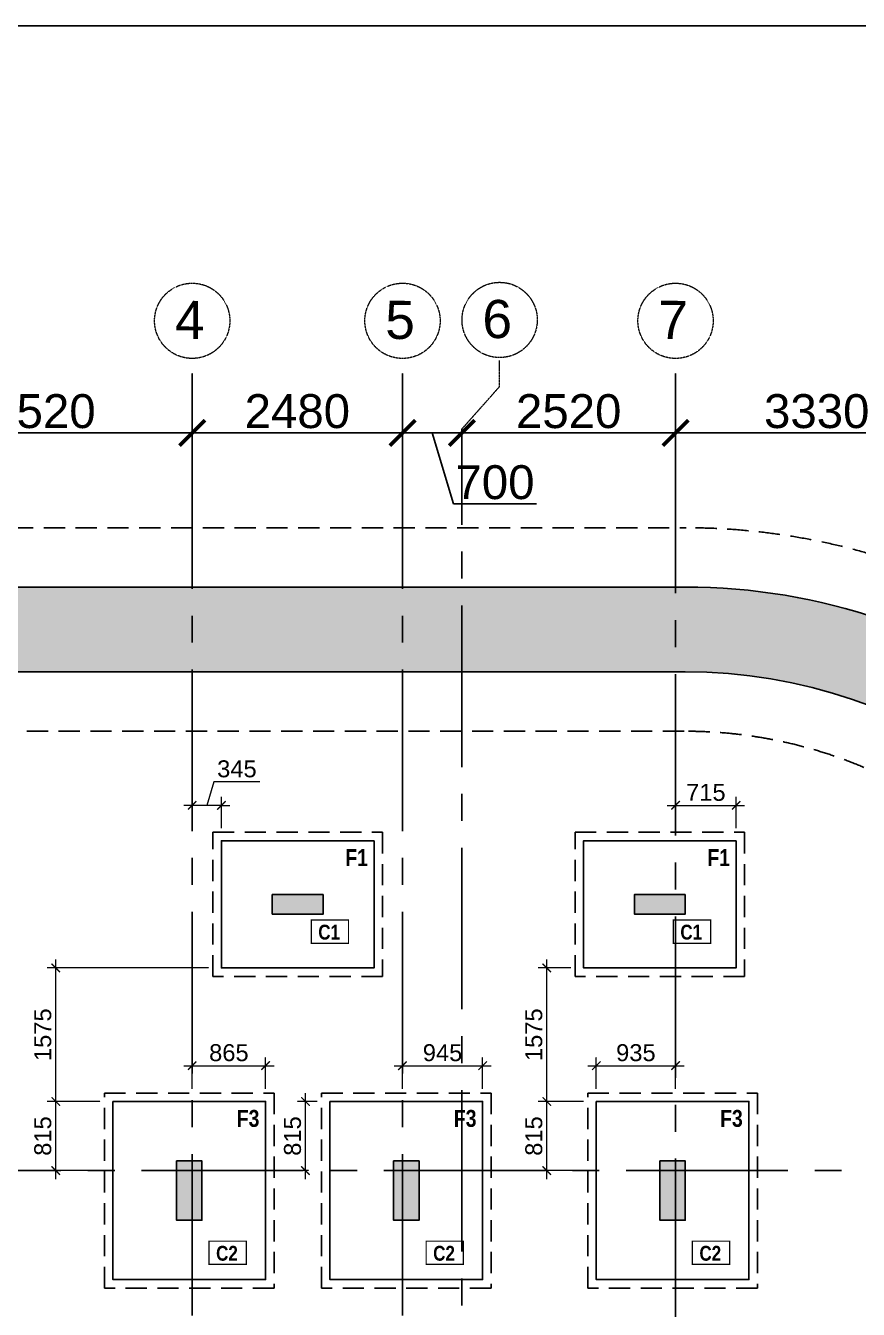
# Model space of a CAD drawing. Header units: millimetres. Extents: x 149548 to 2112824, y -1657616 to -1354760.
# Drawn here: x 1683360 to 1693180, y -1592650 to -1577511 of the extents above; entities that cross this region are included whole.
import ezdxf
from ezdxf.enums import TextEntityAlignment as Align

# ---------------------------------------------------------------- set-up
doc = ezdxf.new("R2010")
doc.units = ezdxf.units.MM
doc.header["$MEASUREMENT"] = 0
doc.header["$PDMODE"] = 98
for name, pattern in [('ACAD_ISO02W100', [15, 12, -3]), ('CENTER2', [28.575000000000003, 19.05, -3.175, 3.175, -3.175]), ('HIDDEN', [0.375, 0.25, -0.125])]:
    doc.linetypes.add(name, pattern=pattern)
for name, color, linetype, lineweight in [('CENTER_LINE', 8, 'CENTER2', 25), ('GRID', 252, 'ACAD_ISO02W100', 9), ('s-dm', 171, 'Continuous', 15), ('TXT', 255, 'Continuous', 5)]:
    doc.layers.add(name, color=color, linetype=linetype, lineweight=lineweight)
for name, color, linetype in [('Dimension', 7, 'Continuous'), ('F1', 10, 'Continuous'), ('F3', 50, 'Continuous'), ('Footing_#_ST', 1, 'Continuous'), ('Gabion Wall', 7, 'Continuous'), ('Pcc_ST', 6, 'Continuous'), ('STR.COLUMN', 1, 'Continuous')]:
    doc.layers.add(name, color=color, linetype=linetype)
doc.styles.add('1-100', font='arial.ttf', dxfattribs={"height": 400})
doc.styles.add('G2-TEXT', font='ARIALNB.TTF', dxfattribs={"height": 2.5})
doc.styles.add('G3-TEXT', font='ARIALNB.TTF', dxfattribs={"height": 3})
doc.styles.get("Standard").update_dxf_attribs({"font": 'arial.ttf'})
doc.dimstyles.new('Dim 1_100', dxfattribs={"dimscale": 100, "dimtxt": 2, "dimasz": 1, "dimexe": 1, "dimexo": 1.5, "dimgap": 0.5, "dimtad": 1, "dimdec": 0, "dimrnd": 5, "dimzin": 0, "dimdsep": 46, "dimtxsty": 'Standard', "dimblk": 'ARCHTICK', "dimcen": 0, "dimdle": 1, "dimclrd": 256, "dimclre": 256, "dimclrt": 256, "dimadec": 0, "dimazin": 0, "dimtfac": 0.8, "dimtdec": 0, "dimtmove": 1, "dimatfit": 0, "dimfxl": 1.5, "dimtolj": 1, "dimtzin": 0, "dimlwd": -1, "dimlwe": -1, "dimarcsym": 1})
doc.dimstyles.new('Dim 1_200', dxfattribs={"dimscale": 100, "dimtxt": 4, "dimasz": 3, "dimexe": 1.5, "dimexo": 1.5, "dimgap": 0.5, "dimtad": 1, "dimdec": 0, "dimzin": 0, "dimdsep": 46, "dimtxsty": 'Standard', "dimblk": 'ARCHTICK', "dimcen": 0, "dimclrd": 256, "dimclre": 256, "dimclrt": 256, "dimadec": 0, "dimazin": 0, "dimtfac": 0.8, "dimtdec": 0, "dimtmove": 1, "dimatfit": 0, "dimfxl": 1.5, "dimtolj": 1, "dimtzin": 0, "dimlwd": -1, "dimlwe": -1, "dimarcsym": 1})

# ---------------------------------------------------------------- blocks, each defined once
blk = doc.blocks.new('FIRST FLOOR COLUMNS')
at = {"layer": 'CENTER_LINE', "ltscale": 100}
for p, q in [((8895, -42203.11614531162), (8895, 17663.35269865301)), ((11375, -42203.11614527553), (11375, 17663.35269868909)), ((14595.00000024913, -42256.64015407232), (14594.99999999907, 17638.35269774776)), ((12074.99999999907, -41447.71538959257), (12074.99999999907, 16830.41905810614)), ((90213.58022713289, 8084.999999998137), (-4699.232308062725, 8084.999999998137))]:
    blk.add_line(p, q, dxfattribs=at)
at = {"layer": 'GRID', "ltscale": 0.3}
for p, q in [((12520.62392756529, 17332.68263865006), (12520.62392756529, 17638.35269865301)), ((12074.99999999907, 16830.41905810591), (12520.62392756529, 17332.68263865006))]:
    blk.add_line(p, q, dxfattribs=at)
for centre in [(8895, 18107.0375771909), (11375, 18107.03757722699), (12520.62392756529, 18117.30257957056), (14594.99999999907, 18107.03757628566)]:
    blk.add_circle(centre, 443.684878537897, dxfattribs=at)
at = {"layer": 'GRID', "ltscale": 0.3, "style": '1-100', "oblique": 1.337667510154945e-08}
for s, p in [('4', (8691.50015961565, 17892.93519519875)), ('5', (11171.50015961565, 17892.93519523484)), ('6', (12317.12408718094, 17903.20019757841)), ('7', (14391.50015961472, 17892.9351942935))]:
    blk.add_text(s, height=449.9999999999998, rotation=359.9446847972842, dxfattribs=at).set_placement(p)
blk = doc.blocks.new('Through Column')
at = {"layer": 'STR.COLUMN', "transparency": 33554687}
h = blk.add_hatch(color=256, dxfattribs=at)
h.dxf.hatch_style = 1
h.paths.add_polyline_path([(1931412.541582066, -1488669.278590736), (1931412.541582066, -1489369.278590736), (1931712.541582066, -1489369.278590736), (1931712.541582066, -1488669.278590736)])
h = blk.add_hatch(color=256, dxfattribs=at)
h.dxf.hatch_style = 1
h.paths.add_polyline_path([(1933972.541582066, -1488669.278590736), (1933972.541582066, -1489369.278590736), (1934272.541582066, -1489369.278590736), (1934272.541582066, -1488669.278590736)])
h = blk.add_hatch(color=256, dxfattribs=at)
h.dxf.hatch_style = 1
h.paths.add_polyline_path([(1937112.541582066, -1488669.278590736), (1937112.541582066, -1489369.278590736), (1937412.541582066, -1489369.278590736), (1937412.541582066, -1488669.278590736)])
at = {"layer": 'STR.COLUMN', "color": 5}
for points in [[(1931412.541582066, -1488669.278590736), (1931712.541582066, -1488669.278590736), (1931712.541582066, -1489369.278590736), (1931412.541582066, -1489369.278590736), (1931412.541582066, -1488669.278590736)], [(1933972.541582066, -1488669.278590736), (1934272.541582066, -1488669.278590736), (1934272.541582066, -1489369.278590736), (1933972.541582066, -1489369.278590736), (1933972.541582066, -1488669.278590736)], [(1937112.541582066, -1488669.278590736), (1937412.541582066, -1488669.278590736), (1937412.541582066, -1489369.278590736), (1937112.541582066, -1489369.278590736), (1937112.541582066, -1488669.278590736)]]:
    blk.add_lwpolyline(points, dxfattribs=at)
blk = doc.blocks.new('Upto 1st Floor lvl')
at = {"layer": 'STR.COLUMN'}
h = blk.add_hatch(color=3, dxfattribs=at)
h.dxf.hatch_style = 1
h.paths.add_polyline_path([(1933142.541582066, -1485529.275073237), (1933142.541582066, -1485759.275073219), (1932542.541582066, -1485759.275073219), (1932542.541582066, -1485529.275073237)])
h = blk.add_hatch(color=3, dxfattribs=at)
h.dxf.hatch_style = 1
h.paths.add_polyline_path([(1937412.541582066, -1485529.275073219), (1937412.541582066, -1485759.275073201), (1936812.541582066, -1485759.275073201), (1936812.541582066, -1485529.275073219)])
at = {"layer": 'STR.COLUMN', "color": 5}
for points in [[(1933142.541582066, -1485529.275073237), (1933142.541582066, -1485759.275073219), (1932542.541582066, -1485759.275073219), (1932542.541582066, -1485529.275073237), (1933142.541582066, -1485529.275073237)], [(1937412.541582066, -1485529.275073219), (1937412.541582066, -1485759.275073201), (1936812.541582066, -1485759.275073201), (1936812.541582066, -1485529.275073219), (1937412.541582066, -1485529.275073219)]]:
    blk.add_lwpolyline(points, close=True, dxfattribs=at)
blk = doc.blocks.new('_ArchTick')
at = {"color": 0, "linetype": 'ByBlock', "const_width": 0.15}
blk.add_lwpolyline([(-0.5, -0.5), (0.5, 0.5)], dxfattribs=at)
blk = doc.blocks.new('*D1245')
at = {"layer": 'Defpoints', "color": 0}
for p in [(1685324.048146085, -1586705.839090763), (1685324.048146085, -1587123.535946392), (1685669.048146085, -1587123.535946392)]:
    blk.add_point(p, dxfattribs=at)
at = {"layer": 's-dm'}
for p, q in [((1685579.70305129, -1586428.656280395), (1685496.548146085, -1586705.839090763)), ((1686122.949981713, -1586428.656280395), (1685579.70305129, -1586428.656280395)), ((1685324.048146085, -1586705.839090763), (1685224.048146085, -1586705.839090763)), ((1685669.048146085, -1586705.839090763), (1685324.048146085, -1586705.839090763)), ((1685669.048146085, -1586705.839090763), (1685769.048146085, -1586705.839090763))]:
    blk.add_line(p, q, dxfattribs=at)
at = {"layer": 's-dm', "linetype": 'HIDDEN'}
for p, q in [((1685324.048146085, -1586973.535946392), (1685324.048146085, -1586605.839090763)), ((1685669.048146085, -1586973.535946392), (1685669.048146085, -1586605.839090763))]:
    blk.add_line(p, q, dxfattribs=at)
at = {"layer": 's-dm', "xscale": 100, "yscale": 100, "zscale": 100}
blk.add_blockref('_ArchTick', (1685324.048146085, -1586705.839090763), dxfattribs=at)
at = {"layer": 's-dm', "xscale": 100, "yscale": 100, "zscale": 100, "rotation": 180}
blk.add_blockref('_ArchTick', (1685669.048146085, -1586705.839090763), dxfattribs=at)
at = {"layer": 's-dm', "insert": (1685851.326516501, -1586276.473470026), "char_height": 200, "attachment_point": 5}
blk.add_mtext('\\A1;345', dxfattribs=at)
blk = doc.blocks.new('*D1247')
at = {"layer": 'Defpoints', "color": 0}
for p in [(1691739.048146084, -1586705.839090763), (1691024.048146108, -1587123.535946374), (1691739.048146084, -1587123.535946374)]:
    blk.add_point(p, dxfattribs=at)
at = {"layer": 's-dm'}
blk.add_line((1690924.048146108, -1586705.839090763), (1691839.048146084, -1586705.839090763), dxfattribs=at)
at = {"layer": 's-dm', "linetype": 'HIDDEN'}
for p, q in [((1691024.048146108, -1586973.535946374), (1691024.048146108, -1586605.839090763)), ((1691739.048146084, -1586973.535946374), (1691739.048146084, -1586605.839090763))]:
    blk.add_line(p, q, dxfattribs=at)
at = {"layer": 's-dm', "xscale": 100, "yscale": 100, "zscale": 100, "rotation": 180}
blk.add_blockref('_ArchTick', (1691024.048146108, -1586705.839090763), dxfattribs=at)
at = {"layer": 's-dm', "xscale": 100, "yscale": 100, "zscale": 100}
blk.add_blockref('_ArchTick', (1691739.048146084, -1586705.839090763), dxfattribs=at)
at = {"layer": 's-dm', "insert": (1691381.548146096, -1586553.724493219), "char_height": 200, "attachment_point": 5}
blk.add_mtext('\\A1;715', dxfattribs=at)
blk = doc.blocks.new('*D1257')
at = {"layer": 'Defpoints', "color": 0}
for p in [(1683714.929772594, -1590198.539463899), (1684389.048146085, -1590198.539463899), (1684289.048146085, -1591013.539463901)]:
    blk.add_point(p, dxfattribs=at)
at = {"layer": 's-dm', "linetype": 'HIDDEN'}
for p, q in [((1684239.048146085, -1590198.539463899), (1683614.929772594, -1590198.539463899)), ((1684139.048146085, -1591013.539463901), (1683614.929772594, -1591013.539463901))]:
    blk.add_line(p, q, dxfattribs=at)
at = {"layer": 's-dm'}
blk.add_line((1683714.929772594, -1591113.539463901), (1683714.929772594, -1590098.539463899), dxfattribs=at)
at = {"layer": 's-dm', "xscale": 100, "yscale": 100, "zscale": 100}
for p, rotation in [((1683714.929772594, -1590198.539463899), 90), ((1683714.929772594, -1591013.539463901), 270)]:
    blk.add_blockref('_ArchTick', p, dxfattribs=dict(at, rotation=rotation))
at = {"layer": 's-dm', "insert": (1683562.815175049, -1590606.0394639), "char_height": 200, "attachment_point": 5, "rotation": 90}
blk.add_mtext('\\A1;815', dxfattribs=at)
blk = doc.blocks.new('*D1258')
at = {"layer": 'Defpoints', "color": 0}
for p in [(1683714.929772594, -1588623.535946392), (1685669.048146085, -1588623.535946392), (1684389.048146085, -1590198.539463899)]:
    blk.add_point(p, dxfattribs=at)
at = {"layer": 's-dm'}
blk.add_line((1683714.929772594, -1590298.539463899), (1683714.929772594, -1588523.535946392), dxfattribs=at)
at = {"layer": 's-dm', "linetype": 'HIDDEN'}
for p, q in [((1685519.048146085, -1588623.535946392), (1683614.929772594, -1588623.535946392)), ((1684239.048146085, -1590198.539463899), (1683614.929772594, -1590198.539463899))]:
    blk.add_line(p, q, dxfattribs=at)
at = {"layer": 's-dm', "xscale": 100, "yscale": 100, "zscale": 100}
for p, rotation in [((1683714.929772594, -1588623.535946392), 90), ((1683714.929772594, -1590198.539463899), 270)]:
    blk.add_blockref('_ArchTick', p, dxfattribs=dict(at, rotation=rotation))
at = {"layer": 's-dm', "insert": (1683562.815175049, -1589411.037705146), "char_height": 200, "attachment_point": 5, "rotation": 90}
blk.add_mtext('\\A1;1575', dxfattribs=at)
blk = doc.blocks.new('*D1259')
at = {"layer": 'Defpoints', "color": 0}
for p in [(1686660.132497227, -1590198.539463899), (1686949.048146085, -1590198.539463899), (1686849.048146085, -1591013.539463901)]:
    blk.add_point(p, dxfattribs=at)
at = {"layer": 's-dm', "linetype": 'HIDDEN'}
for p, q in [((1686799.048146085, -1590198.539463899), (1686560.132497227, -1590198.539463899)), ((1686699.048146085, -1591013.539463901), (1686560.132497227, -1591013.539463901))]:
    blk.add_line(p, q, dxfattribs=at)
at = {"layer": 's-dm'}
blk.add_line((1686660.132497227, -1591113.539463901), (1686660.132497227, -1590098.539463899), dxfattribs=at)
at = {"layer": 's-dm', "xscale": 100, "yscale": 100, "zscale": 100}
for p, rotation in [((1686660.132497227, -1590198.539463899), 90), ((1686660.132497227, -1591013.539463901), 270)]:
    blk.add_blockref('_ArchTick', p, dxfattribs=dict(at, rotation=rotation))
at = {"layer": 's-dm', "insert": (1686508.017899683, -1590606.0394639), "char_height": 200, "attachment_point": 5, "rotation": 90}
blk.add_mtext('\\A1;815', dxfattribs=at)
blk = doc.blocks.new('*D1261')
at = {"layer": 'Defpoints', "color": 0}
for p in [(1686189.048146085, -1589776.183470465), (1685324.048146085, -1590198.539463899), (1686189.048146085, -1590198.539463899)]:
    blk.add_point(p, dxfattribs=at)
at = {"layer": 's-dm', "linetype": 'HIDDEN'}
for p, q in [((1685324.048146085, -1590048.539463899), (1685324.048146085, -1589676.183470465)), ((1686189.048146085, -1590048.539463899), (1686189.048146085, -1589676.183470465))]:
    blk.add_line(p, q, dxfattribs=at)
at = {"layer": 's-dm'}
blk.add_line((1685224.048146085, -1589776.183470465), (1686289.048146085, -1589776.183470465), dxfattribs=at)
at = {"layer": 's-dm', "xscale": 100, "yscale": 100, "zscale": 100, "rotation": 180}
blk.add_blockref('_ArchTick', (1685324.048146085, -1589776.183470465), dxfattribs=at)
at = {"layer": 's-dm', "xscale": 100, "yscale": 100, "zscale": 100}
blk.add_blockref('_ArchTick', (1686189.048146085, -1589776.183470465), dxfattribs=at)
at = {"layer": 's-dm', "insert": (1685756.548146085, -1589624.068872921), "char_height": 200, "attachment_point": 5}
blk.add_mtext('\\A1;865', dxfattribs=at)
blk = doc.blocks.new('*D1264')
at = {"layer": 'Defpoints', "color": 0}
for p in [(1688749.048146085, -1589776.183470465), (1687804.048146085, -1590198.539463899), (1688749.048146085, -1590198.539463899)]:
    blk.add_point(p, dxfattribs=at)
at = {"layer": 's-dm', "linetype": 'HIDDEN'}
for p, q in [((1687804.048146085, -1590048.539463899), (1687804.048146085, -1589676.183470465)), ((1688749.048146085, -1590048.539463899), (1688749.048146085, -1589676.183470465))]:
    blk.add_line(p, q, dxfattribs=at)
at = {"layer": 's-dm'}
blk.add_line((1687704.048146085, -1589776.183470465), (1688849.048146085, -1589776.183470465), dxfattribs=at)
at = {"layer": 's-dm', "xscale": 100, "yscale": 100, "zscale": 100, "rotation": 180}
blk.add_blockref('_ArchTick', (1687804.048146085, -1589776.183470465), dxfattribs=at)
at = {"layer": 's-dm', "xscale": 100, "yscale": 100, "zscale": 100}
blk.add_blockref('_ArchTick', (1688749.048146085, -1589776.183470465), dxfattribs=at)
at = {"layer": 's-dm', "insert": (1688276.548146085, -1589624.068872921), "char_height": 200, "attachment_point": 5}
blk.add_mtext('\\A1;945', dxfattribs=at)
blk = doc.blocks.new('*D1266')
at = {"layer": 'Defpoints', "color": 0}
for p in [(1691024.048146121, -1589776.183470465), (1690089.048146085, -1590198.539463899), (1691024.048146121, -1590198.539463899)]:
    blk.add_point(p, dxfattribs=at)
at = {"layer": 's-dm', "linetype": 'HIDDEN'}
for p, q in [((1690089.048146085, -1590048.539463899), (1690089.048146085, -1589676.183470465)), ((1691024.048146121, -1590048.539463899), (1691024.048146121, -1589676.183470465))]:
    blk.add_line(p, q, dxfattribs=at)
at = {"layer": 's-dm'}
blk.add_line((1689989.048146085, -1589776.183470465), (1691124.048146121, -1589776.183470465), dxfattribs=at)
at = {"layer": 's-dm', "xscale": 100, "yscale": 100, "zscale": 100, "rotation": 180}
blk.add_blockref('_ArchTick', (1690089.048146085, -1589776.183470465), dxfattribs=at)
at = {"layer": 's-dm', "xscale": 100, "yscale": 100, "zscale": 100}
blk.add_blockref('_ArchTick', (1691024.048146121, -1589776.183470465), dxfattribs=at)
at = {"layer": 's-dm', "insert": (1690556.548146103, -1589624.000660097), "char_height": 200, "attachment_point": 5}
blk.add_mtext('\\A1;935', dxfattribs=at)
blk = doc.blocks.new('*D1269')
at = {"layer": 'Defpoints', "color": 0}
for p in [(1689505.748265631, -1590198.539463899), (1690089.048146085, -1590198.539463899), (1690089.048146085, -1591013.539463901)]:
    blk.add_point(p, dxfattribs=at)
at = {"layer": 's-dm', "linetype": 'HIDDEN'}
for p, q in [((1689939.048146085, -1590198.539463899), (1689405.748265631, -1590198.539463899)), ((1689939.048146085, -1591013.539463901), (1689405.748265631, -1591013.539463901))]:
    blk.add_line(p, q, dxfattribs=at)
at = {"layer": 's-dm'}
blk.add_line((1689505.748265631, -1591113.539463901), (1689505.748265631, -1590098.539463899), dxfattribs=at)
at = {"layer": 's-dm', "xscale": 100, "yscale": 100, "zscale": 100}
for p, rotation in [((1689505.748265631, -1590198.539463899), 90), ((1689505.748265631, -1591013.539463901), 270)]:
    blk.add_blockref('_ArchTick', p, dxfattribs=dict(at, rotation=rotation))
at = {"layer": 's-dm', "insert": (1689353.633668087, -1590606.0394639), "char_height": 200, "attachment_point": 5, "rotation": 90}
blk.add_mtext('\\A1;815', dxfattribs=at)
blk = doc.blocks.new('*D1270')
at = {"layer": 'Defpoints', "color": 0}
for p in [(1689505.748265631, -1588623.535946374), (1689939.048146084, -1588623.535946374), (1690089.048146085, -1590198.539463899)]:
    blk.add_point(p, dxfattribs=at)
at = {"layer": 's-dm'}
blk.add_line((1689505.748265631, -1590298.539463899), (1689505.748265631, -1588523.535946374), dxfattribs=at)
at = {"layer": 's-dm', "linetype": 'HIDDEN'}
for p, q in [((1689789.048146084, -1588623.535946374), (1689405.748265631, -1588623.535946374)), ((1689939.048146085, -1590198.539463899), (1689405.748265631, -1590198.539463899))]:
    blk.add_line(p, q, dxfattribs=at)
at = {"layer": 's-dm', "xscale": 100, "yscale": 100, "zscale": 100}
for p, rotation in [((1689505.748265631, -1588623.535946374), 90), ((1689505.748265631, -1590198.539463899), 270)]:
    blk.add_blockref('_ArchTick', p, dxfattribs=dict(at, rotation=rotation))
at = {"layer": 's-dm', "insert": (1689353.633668087, -1589411.037705136), "char_height": 200, "attachment_point": 5, "rotation": 90}
blk.add_mtext('\\A1;1575', dxfattribs=at)
blk = doc.blocks.new('*D2495')
at = {"layer": 'Defpoints', "color": 0}
for p in [(1681804.048146138, -1581460.186765246), (1685324.048146085, -1581460.186765246), (1685324.048146085, -1582313.62724956)]:
    blk.add_point(p, dxfattribs=at)
at = {"layer": 'Dimension', "linetype": 'HIDDEN'}
for p, q in [((1681804.048146138, -1581610.186765246), (1681804.048146138, -1582463.62724956)), ((1685324.048146085, -1581610.186765246), (1685324.048146085, -1582463.62724956))]:
    blk.add_line(p, q, dxfattribs=at)
at = {"layer": 'Dimension'}
blk.add_line((1681804.048146138, -1582313.62724956), (1685324.048146085, -1582313.62724956), dxfattribs=at)
at = {"layer": 'Dimension', "xscale": 300, "yscale": 300, "zscale": 300, "rotation": 180}
blk.add_blockref('_ArchTick', (1681804.048146138, -1582313.62724956), dxfattribs=at)
at = {"layer": 'Dimension', "xscale": 300, "yscale": 300, "zscale": 300}
blk.add_blockref('_ArchTick', (1685324.048146085, -1582313.62724956), dxfattribs=at)
at = {"layer": 'Dimension', "insert": (1683564.048146112, -1582059.261628823), "char_height": 400, "attachment_point": 5}
blk.add_mtext('\\A1;3520', dxfattribs=at)
blk = doc.blocks.new('*D2496')
at = {"layer": 'Defpoints', "color": 0}
for p in [(1685324.048146085, -1581460.186765246), (1687804.048146085, -1581460.186765246), (1687804.048146085, -1582313.62724956)]:
    blk.add_point(p, dxfattribs=at)
at = {"layer": 'Dimension', "linetype": 'HIDDEN'}
for p, q in [((1685324.048146085, -1581610.186765246), (1685324.048146085, -1582463.62724956)), ((1687804.048146085, -1581610.186765246), (1687804.048146085, -1582463.62724956))]:
    blk.add_line(p, q, dxfattribs=at)
at = {"layer": 'Dimension'}
blk.add_line((1685324.048146085, -1582313.62724956), (1687804.048146085, -1582313.62724956), dxfattribs=at)
at = {"layer": 'Dimension', "xscale": 300, "yscale": 300, "zscale": 300, "rotation": 180}
blk.add_blockref('_ArchTick', (1685324.048146085, -1582313.62724956), dxfattribs=at)
at = {"layer": 'Dimension', "xscale": 300, "yscale": 300, "zscale": 300}
blk.add_blockref('_ArchTick', (1687804.048146085, -1582313.62724956), dxfattribs=at)
at = {"layer": 'Dimension', "insert": (1686564.048146085, -1582059.398054471), "char_height": 400, "attachment_point": 5}
blk.add_mtext('\\A1;2480', dxfattribs=at)
blk = doc.blocks.new('*D2497')
at = {"layer": 'Defpoints', "color": 0}
for p in [(1687804.048146085, -1581460.186765246), (1688504.048146084, -1582268.120405793), (1688504.048146084, -1582313.62724956)]:
    blk.add_point(p, dxfattribs=at)
at = {"layer": 'Dimension', "linetype": 'HIDDEN'}
for p, q in [((1687804.048146085, -1581610.186765246), (1687804.048146085, -1582463.62724956)), ((1688504.048146084, -1582418.120405793), (1688504.048146084, -1582463.62724956))]:
    blk.add_line(p, q, dxfattribs=at)
at = {"layer": 'Dimension'}
for p, q in [((1687804.048146085, -1582313.62724956), (1687504.048146085, -1582313.62724956)), ((1687804.048146085, -1582313.62724956), (1688504.048146084, -1582313.62724956)), ((1688405.354609323, -1583151.314834825), (1688154.048146085, -1582313.62724956)), ((1688504.048146084, -1582313.62724956), (1688804.048146084, -1582313.62724956)), ((1689384.481485175, -1583151.314834825), (1688405.354609323, -1583151.314834825))]:
    blk.add_line(p, q, dxfattribs=at)
at = {"layer": 'Dimension', "xscale": 300, "yscale": 300, "zscale": 300}
blk.add_blockref('_ArchTick', (1687804.048146085, -1582313.62724956), dxfattribs=at)
at = {"layer": 'Dimension', "xscale": 300, "yscale": 300, "zscale": 300, "rotation": 180}
blk.add_blockref('_ArchTick', (1688504.048146084, -1582313.62724956), dxfattribs=at)
at = {"layer": 'Dimension', "insert": (1688894.918047249, -1582897.085639737), "char_height": 400, "attachment_point": 5}
blk.add_mtext('\\A1;700', dxfattribs=at)
blk = doc.blocks.new('*D2498')
at = {"layer": 'Defpoints', "color": 0}
for p in [(1691024.048146084, -1581460.186766152), (1688504.048146084, -1582268.120405793), (1691024.048146084, -1582313.62724956)]:
    blk.add_point(p, dxfattribs=at)
at = {"layer": 'Dimension', "linetype": 'HIDDEN'}
for p, q in [((1691024.048146084, -1581610.186766152), (1691024.048146084, -1582463.62724956)), ((1688504.048146084, -1582418.120405793), (1688504.048146084, -1582463.62724956))]:
    blk.add_line(p, q, dxfattribs=at)
at = {"layer": 'Dimension'}
blk.add_line((1688504.048146084, -1582313.62724956), (1691024.048146084, -1582313.62724956), dxfattribs=at)
at = {"layer": 'Dimension', "xscale": 300, "yscale": 300, "zscale": 300, "rotation": 180}
blk.add_blockref('_ArchTick', (1688504.048146084, -1582313.62724956), dxfattribs=at)
at = {"layer": 'Dimension', "xscale": 300, "yscale": 300, "zscale": 300}
blk.add_blockref('_ArchTick', (1691024.048146084, -1582313.62724956), dxfattribs=at)
at = {"layer": 'Dimension', "insert": (1689764.048146084, -1582059.398054471), "char_height": 400, "attachment_point": 5}
blk.add_mtext('\\A1;2520', dxfattribs=at)
blk = doc.blocks.new('*D2499')
at = {"layer": 'Defpoints', "color": 0}
for p in [(1691024.048146084, -1581460.186766152), (1694354.048146084, -1581619.045806274), (1694354.048146084, -1582313.62724956)]:
    blk.add_point(p, dxfattribs=at)
at = {"layer": 'Dimension', "linetype": 'HIDDEN'}
for p, q in [((1691024.048146084, -1581610.186766152), (1691024.048146084, -1582463.62724956)), ((1694354.048146084, -1581769.045806274), (1694354.048146084, -1582463.62724956))]:
    blk.add_line(p, q, dxfattribs=at)
at = {"layer": 'Dimension'}
blk.add_line((1691024.048146084, -1582313.62724956), (1694354.048146084, -1582313.62724956), dxfattribs=at)
at = {"layer": 'Dimension', "xscale": 300, "yscale": 300, "zscale": 300, "rotation": 180}
blk.add_blockref('_ArchTick', (1691024.048146084, -1582313.62724956), dxfattribs=at)
at = {"layer": 'Dimension', "xscale": 300, "yscale": 300, "zscale": 300}
blk.add_blockref('_ArchTick', (1694354.048146084, -1582313.62724956), dxfattribs=at)
at = {"layer": 'Dimension', "insert": (1692689.048146084, -1582059.261628823), "char_height": 400, "attachment_point": 5}
blk.add_mtext('\\A1;3330', dxfattribs=at)

msp = doc.modelspace()

# ---------------------------------------------------------------- hatches: boundary and pattern name
at = {"layer": 'Gabion Wall'}
h = msp.add_hatch(dxfattribs=at)
h.set_pattern_fill('ANSI36', color=8, scale=1000)
h.set_pattern_definition([(45, (-246273.4934359812, -199349.732739276), (66.29126073623883, 243.0679560328757), [312.5000000000003, -62.50000000000007, 0, -62.50000000000007])])
edge = h.paths.add_edge_path()
edge.add_arc((1681689.048146138, -1591248.539463901), 6116.978292164549, 137.5960620771633, 229.2860594930685, ccw=False)
edge.add_arc((1681689.048146139, -1591248.539463901), 6116.978292165074, 90.00000000000438, 137.5960620771678, ccw=False)
edge.add_line((1681689.048146139, -1585131.561171736), (1691139.048146085, -1585131.561171736))
edge.add_arc((1691140.590834385, -1591243.947926767), 6112.38694970827, 15.669600682847317, 90.01446072220352, ccw=False)
edge.add_arc((1701131.307347164, -1588392.639705455), 4277.392892624552, 196.2985217793638, 270.0000000000031)
edge.add_arc((1701628.608211844, -1666318.989141658), 73650.63549018366, 89.87129754002348, 90.38687320235852, ccw=False)
edge.add_line((1701794.048146085, -1592668.539463899), (1701794.048146085, -1591668.539463899))
edge.add_arc((1701599.273374289, -1323873.646719725), 267794.9635767544, 269.87502258162203, 270.0416728276529, ccw=False)
edge.add_arc((1701131.307347164, -1588392.639705454), 3277.392892625012, 196.9006126921874, 267.9687474159747, ccw=False)
edge.add_arc((1691140.155131311, -1591245.254062993), 7113.692977388166, 15.489834590217, 90.00891598525823)
edge.add_line((1691139.048146085, -1584131.561171736), (1681689.048146139, -1584131.561171736))
edge.add_arc((1681689.04814614, -1591248.539463904), 7116.978292167383, 90.00000000001124, 137.6234041501923)
edge.add_arc((1681689.048146139, -1591248.539463901), 7116.978292164869, 137.6234041501999, 235.9005401058864)
edge.add_line((1677699.048146085, -1597141.864502512), (1677699.048146085, -1595885.06008031))

# ---------------------------------------------------------------- linework, layer by layer
at = {"lineweight": -3}
msp.add_lwpolyline([(1786026.994648883, -1657616.496280198), (1667061.460679646, -1657616.496280198), (1667061.460679646, -1577510.665511888), (1786026.994648883, -1577510.665511888)], close=True, dxfattribs=at)
at = {"color": 101, "const_width": 14.7637875}
for points in [[(1686728.346875703, -1588332.103906204), (1686728.346875703, -1588058.481711206), (1687167.644342449, -1588058.481711206), (1687167.644342457, -1588332.103906204)], [(1690998.346875702, -1588332.103906204), (1690998.346875702, -1588058.481711206), (1691437.644342449, -1588058.481711206), (1691437.644342456, -1588332.103906204)], [(1685523.346875703, -1592119.60742373), (1685523.346875703, -1591845.985228732), (1685962.644342449, -1591845.985228732), (1685962.644342457, -1592119.60742373)], [(1688083.346875703, -1592119.60742373), (1688083.346875703, -1591845.985228732), (1688522.644342449, -1591845.985228732), (1688522.644342457, -1592119.60742373)], [(1691223.346875703, -1592119.60742373), (1691223.346875703, -1591845.985228732), (1691662.644342449, -1591845.985228732), (1691662.644342457, -1592119.60742373)]]:
    msp.add_lwpolyline(points, close=True, dxfattribs=at)
at = {"layer": 'F1'}
for points in [[(1687469.048146085, -1587123.535946392), (1687469.048146085, -1588623.535946392), (1685669.048146085, -1588623.535946392), (1685669.048146085, -1587123.535946392)], [(1691739.048146084, -1587123.535946374), (1691739.048146084, -1588623.535946374), (1689939.048146084, -1588623.535946374), (1689939.048146084, -1587123.535946374)]]:
    msp.add_lwpolyline(points, close=True, dxfattribs=at)
at = {"layer": 'F3'}
for points in [[(1684389.048146085, -1590198.539463899), (1686189.048146085, -1590198.539463899), (1686189.048146085, -1592298.539463899), (1684389.048146085, -1592298.539463899)], [(1686949.048146085, -1590198.539463899), (1688749.048146085, -1590198.539463899), (1688749.048146085, -1592298.539463899), (1686949.048146085, -1592298.539463899)], [(1690089.048146085, -1590198.539463899), (1691889.048146085, -1590198.539463899), (1691889.048146085, -1592298.539463899), (1690089.048146085, -1592298.539463899)]]:
    msp.add_lwpolyline(points, close=True, dxfattribs=at)
at = {"layer": 'Gabion Wall'}
msp.add_lwpolyline([(1677699.048146085, -1595885.06008031, -0.4228793724279717), (1677172.216357462, -1587123.535946374, -0.2107151071595666), (1681689.048146139, -1585131.561171736), (1691139.048146085, -1585131.561171736, -0.3362693606261047), (1697025.81204109, -1589593.05557076, 0.3331475772811281), (1701131.307347165, -1592670.032598079, -0.002249627007699236), (1701794.048146085, -1592668.539463899), (1701794.048146085, -1591668.539463899, -0.0007271490012833735), (1701015.141402494, -1591667.973222201, -0.3204303111174965), (1697995.463495564, -1589345.418541812, 0.3371157206094813), (1691139.048146085, -1584131.561171736), (1681689.048146139, -1584131.561171736, 0.2108397097164079), (1676431.51766452, -1586451.691202178, 0.4571874366208035), (1677699.048146085, -1597141.864502512)], format="xyb", close=True, dxfattribs=at)
at = {"layer": 'Pcc_ST', "linetype": 'HIDDEN', "ltscale": 1000}
msp.add_lwpolyline([(1694529.180753324, -1587023.535946374, 0.1713716347612258), (1691124.356529207, -1585831.561171736), (1681676.366820473, -1585831.561171736, 0.1700728996501729), (1678298.915538899, -1587023.535946374), (1678999.048146085, -1587023.535946374), (1678999.048146085, -1588723.535946374), (1676999.048146085, -1588723.535946374), (1676999.048146085, -1588537.902303144, 0.3561498598871017), (1678091.666623726, -1595298.539463899), (1678664.048146121, -1595298.539463899), (1678664.048146121, -1597298.539463899), (1676739.033033011, -1597298.539463899, -0.4306582760004141), (1675924.624872705, -1585968.71238862, -0.2106809890852476), (1681699.474572981, -1583431.561171736), (1691150.955865721, -1583431.561171736, -0.3352444496247004), (1698658.070272983, -1589117.934471634, 0.332926361449135)], format="xyb", dxfattribs=at)
for points in [[(1687569.048146085, -1587023.535946392), (1687569.048146085, -1588723.535946392), (1685569.048146085, -1588723.535946392), (1685569.048146085, -1587023.535946392)], [(1691839.048146084, -1587023.535946374), (1691839.048146084, -1588723.535946374), (1689839.048146084, -1588723.535946374), (1689839.048146084, -1587023.535946374)], [(1684289.048146085, -1590098.539463899), (1686289.048146085, -1590098.539463899), (1686289.048146085, -1592398.539463899), (1684289.048146085, -1592398.539463899)], [(1686849.048146085, -1590098.539463899), (1688849.048146085, -1590098.539463899), (1688849.048146085, -1592398.539463899), (1686849.048146085, -1592398.539463899)], [(1689989.048146085, -1590098.539463899), (1691989.048146085, -1590098.539463899), (1691989.048146085, -1592398.539463899), (1689989.048146085, -1592398.539463899)]]:
    msp.add_lwpolyline(points, close=True, dxfattribs=at)

# ---------------------------------------------------------------- block references
at = {"layer": 'GRID'}
msp.add_blockref('FIRST FLOOR COLUMNS', (1676429.048146085, -1599098.539463899), dxfattribs=at)
at = {"layer": 'STR.COLUMN', "color": 5}
msp.add_blockref('Upto 1st Floor lvl', (-246273.4934359812, -102229.2608731638), dxfattribs=at)
at = {"layer": 'STR.COLUMN'}
msp.add_blockref('Through Column', (-246273.4934359812, -102229.2608731638), dxfattribs=at)

# ---------------------------------------------------------------- texts
at = {"layer": 'Footing_#_ST', "style": 'G2-TEXT'}
for s, p in [('F1', (1687263.0113337, -1587482.605148198)), ('F1', (1691533.011333699, -1587482.605148179)), ('F3', (1685983.0113337, -1590557.608665705)), ('F3', (1688543.0113337, -1590557.608665705)), ('F3', (1691683.0113337, -1590557.608665705))]:
    msp.add_text(s, height=200, dxfattribs=at).set_placement(p, align=Align.BOTTOM_CENTER)
at = {"layer": 'TXT', "style": 'G3-TEXT'}
for s, p in [('C1', (1686810.754186479, -1588288.687869181)), ('C1', (1691080.754186479, -1588288.687869181)), ('C2', (1685605.754186479, -1592076.191386707)), ('C2', (1688165.754186479, -1592076.191386707)), ('C2', (1691305.754186479, -1592076.191386707))]:
    msp.add_text(s, height=175, dxfattribs=at).set_placement(p)

# ---------------------------------------------------------------- dimensions: what is measured, and where the dimension line sits
at = {"layer": 'Dimension'}
for base, p1, p2, picture, middle in [((1685324.048146085, -1582313.62724956), (1681804.048146138, -1581460.186765246), (1685324.048146085, -1581460.186765246), '*D2495', (1683564.048146112, -1582059.261628823)), ((1687804.048146085, -1582313.62724956), (1685324.048146085, -1581460.186765246), (1687804.048146085, -1581460.186765246), '*D2496', (1686564.048146085, -1582059.398054471)), ((1688504.048146084, -1582313.62724956), (1687804.048146085, -1581460.186765246), (1688504.048146084, -1582268.120405793), '*D2497', (1688455.354609323, -1582897.085639737)), ((1691024.048146084, -1582313.62724956), (1688504.048146084, -1582268.120405793), (1691024.048146084, -1581460.186766152), '*D2498', (1689764.048146084, -1582059.398054471)), ((1694354.048146084, -1582313.62724956), (1691024.048146084, -1581460.186766152), (1694354.048146084, -1581619.045806274), '*D2499', (1692689.048146084, -1582059.261628823))]:
    dim = msp.add_linear_dim(base=base, p1=p1, p2=p2, dimstyle='Dim 1_200', override={"dimblk": 'ArchTick'}, dxfattribs=at)
    dim.commit()
    dim.dimension.update_dxf_attribs({"geometry": picture, "text_midpoint": middle})
at = {"layer": 's-dm'}
for base, p1, p2, picture, middle in [((1685324.048146085, -1586705.839090763), (1685669.048146085, -1587123.535946392), (1685324.048146085, -1587123.535946392), '*D1245', (1685629.70305129, -1586276.473470026)), ((1691739.048146084, -1586705.839090763), (1691024.048146108, -1587123.535946374), (1691739.048146084, -1587123.535946374), '*D1247', (1691381.548146096, -1586553.724493219))]:
    dim = msp.add_linear_dim(base=base, p1=p1, p2=p2, dimstyle='Dim 1_100', override={"dimblk": 'ArchTick'}, dxfattribs=at)
    dim.commit()
    dim.dimension.update_dxf_attribs({"geometry": picture, "text_midpoint": middle})
for base, p1, p2, picture, middle in [((1683714.929772594, -1588623.535946392), (1684389.048146085, -1590198.539463899), (1685669.048146085, -1588623.535946392), '*D1258', (1683562.815175049, -1589411.037705146)), ((1683714.929772594, -1590198.539463899), (1684289.048146085, -1591013.539463901), (1684389.048146085, -1590198.539463899), '*D1257', (1683562.815175049, -1590606.0394639)), ((1686660.132497227, -1590198.539463899), (1686849.048146085, -1591013.539463901), (1686949.048146085, -1590198.539463899), '*D1259', (1686508.017899683, -1590606.0394639))]:
    dim = msp.add_linear_dim(base=base, p1=p1, p2=p2, angle=90, dimstyle='Dim 1_100', override={"dimblk": 'ArchTick'}, dxfattribs=at)
    dim.commit()
    dim.dimension.update_dxf_attribs({"geometry": picture, "text_midpoint": middle})
for base, p1, p2, picture, middle in [((1689505.748265631, -1588623.535946374), (1690089.048146085, -1590198.539463899), (1689939.048146084, -1588623.535946374), '*D1270', (1689353.633668087, -1589411.037705136)), ((1689505.748265631, -1590198.539463899), (1690089.048146085, -1591013.539463901), (1690089.048146085, -1590198.539463899), '*D1269', (1689353.633668087, -1590606.0394639))]:
    dim = msp.add_linear_dim(base=base, p1=p1, p2=p2, angle=90, dimstyle='Dim 1_100', dxfattribs=at)
    dim.commit()
    dim.dimension.update_dxf_attribs({"geometry": picture, "text_midpoint": middle})
for base, p1, p2, picture, middle in [((1686189.048146085, -1589776.183470465), (1685324.048146085, -1590198.539463899), (1686189.048146085, -1590198.539463899), '*D1261', (1685756.548146085, -1589624.068872921)), ((1688749.048146085, -1589776.183470465), (1687804.048146085, -1590198.539463899), (1688749.048146085, -1590198.539463899), '*D1264', (1688276.548146085, -1589624.068872921)), ((1691024.048146121, -1589776.183470465), (1690089.048146085, -1590198.539463899), (1691024.048146121, -1590198.539463899), '*D1266', (1690556.548146103, -1589624.000660097))]:
    dim = msp.add_linear_dim(base=base, p1=p1, p2=p2, dimstyle='Dim 1_100', dxfattribs=at)
    dim.commit()
    dim.dimension.update_dxf_attribs({"geometry": picture, "text_midpoint": middle})

doc.saveas('drawing.dxf')
